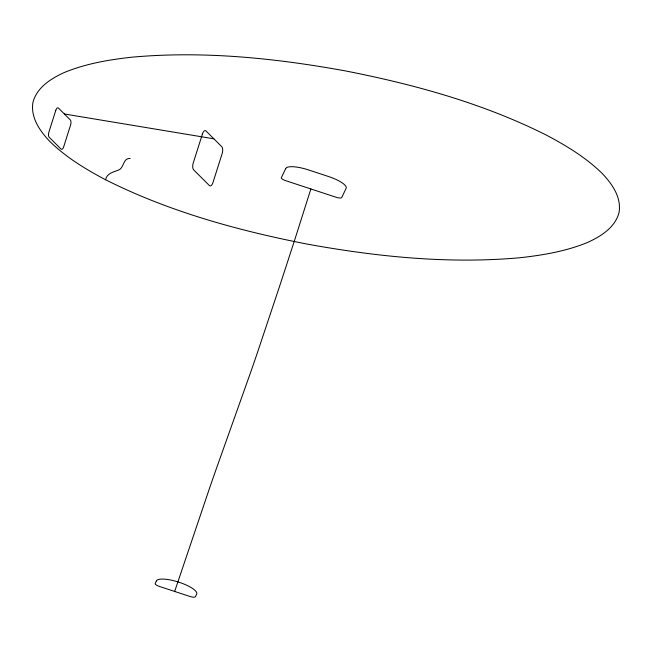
<?xml version="1.0" encoding="UTF-8"?>
<svg xmlns="http://www.w3.org/2000/svg" width="652" height="652" viewBox="0 0 652 652"><rect width="100%" height="100%" fill="white"/><g stroke="black" fill="none" stroke-linecap="round" stroke-linejoin="round"><path stroke-width="0.98" d="M310.882 188.958L296.693 233.685A111.728 4.124 -71.8 0 1 294.565 240.327L286.016 266.644A400.63 14.8 -71.8 0 1 279.545 286.391L257.434 352.61A166.293 6.145 -71.8 0 1 251.501 369.888L215.258 471.771A173.399 6.406 -71.8 0 0 209.789 487.476L174.663 591.446M105.6 179.765C85.559 169.178 65.909 157.271 49.658 141.288C39.813 130.897 30.375 117.409 32.959 102.323C36.944 87.262 51.158 78.484 64.475 72.429C85.95 63.619 109.006 59.699 131.981 57.18C203.049 50.734 274.663 58.101 344.647 70.766C414.012 84.328 483.034 103.269 546.4 135.127C566.441 145.714 586.091 157.621 602.342 173.603C612.187 183.994 621.625 197.483 619.041 212.568C615.056 227.63 600.842 236.407 587.525 242.462C566.05 251.281 542.994 255.193 520.019 257.719C448.951 264.158 377.337 256.79 307.353 244.133C237.988 230.563 168.966 211.623 105.6 179.765C106.789 173.163 113.66 172.055 118.786 169.936C124.279 167.621 122.869 157.963 130.131 158.46M64.361 113.986L213.872 138.819M55.819 110.27L48.884 132.144A3.977 1.785 -80.6 0 0 49.202 137.262L61.019 149.047A3.977 1.785 -80.6 0 0 63.66 146.871L70.595 124.997A3.977 1.785 -80.6 0 0 70.277 119.878L58.452 108.093A3.977 1.785 -80.6 0 0 55.819 110.27M202.479 133.864L193.228 163.024A5.297 2.38 -80.6 0 0 193.652 169.854L209.414 185.567A5.297 2.38 -80.6 0 0 212.927 182.666L222.177 153.505A5.297 2.38 -80.6 0 0 221.753 146.676L205.991 130.962A5.297 2.38 -80.6 0 0 202.479 133.864M285.731 168.526L281.322 177.719A5.297 1.443 17.6 0 0 285.723 180.685L336.041 197.23A5.297 1.443 17.6 0 0 341.697 197.572L346.106 188.379A21.198 5.77 17.6 0 0 328.502 176.513L308.38 169.895A21.198 5.77 17.6 0 0 285.731 168.526M156.431 580.891L155.168 583.524A5.297 1.443 17.6 0 0 159.577 586.49L189.756 596.409A5.297 1.443 17.6 0 0 195.421 596.751L196.684 594.127A21.198 5.77 17.6 0 0 179.08 582.26A21.198 5.77 17.6 0 0 156.431 580.891"/></g></svg>
